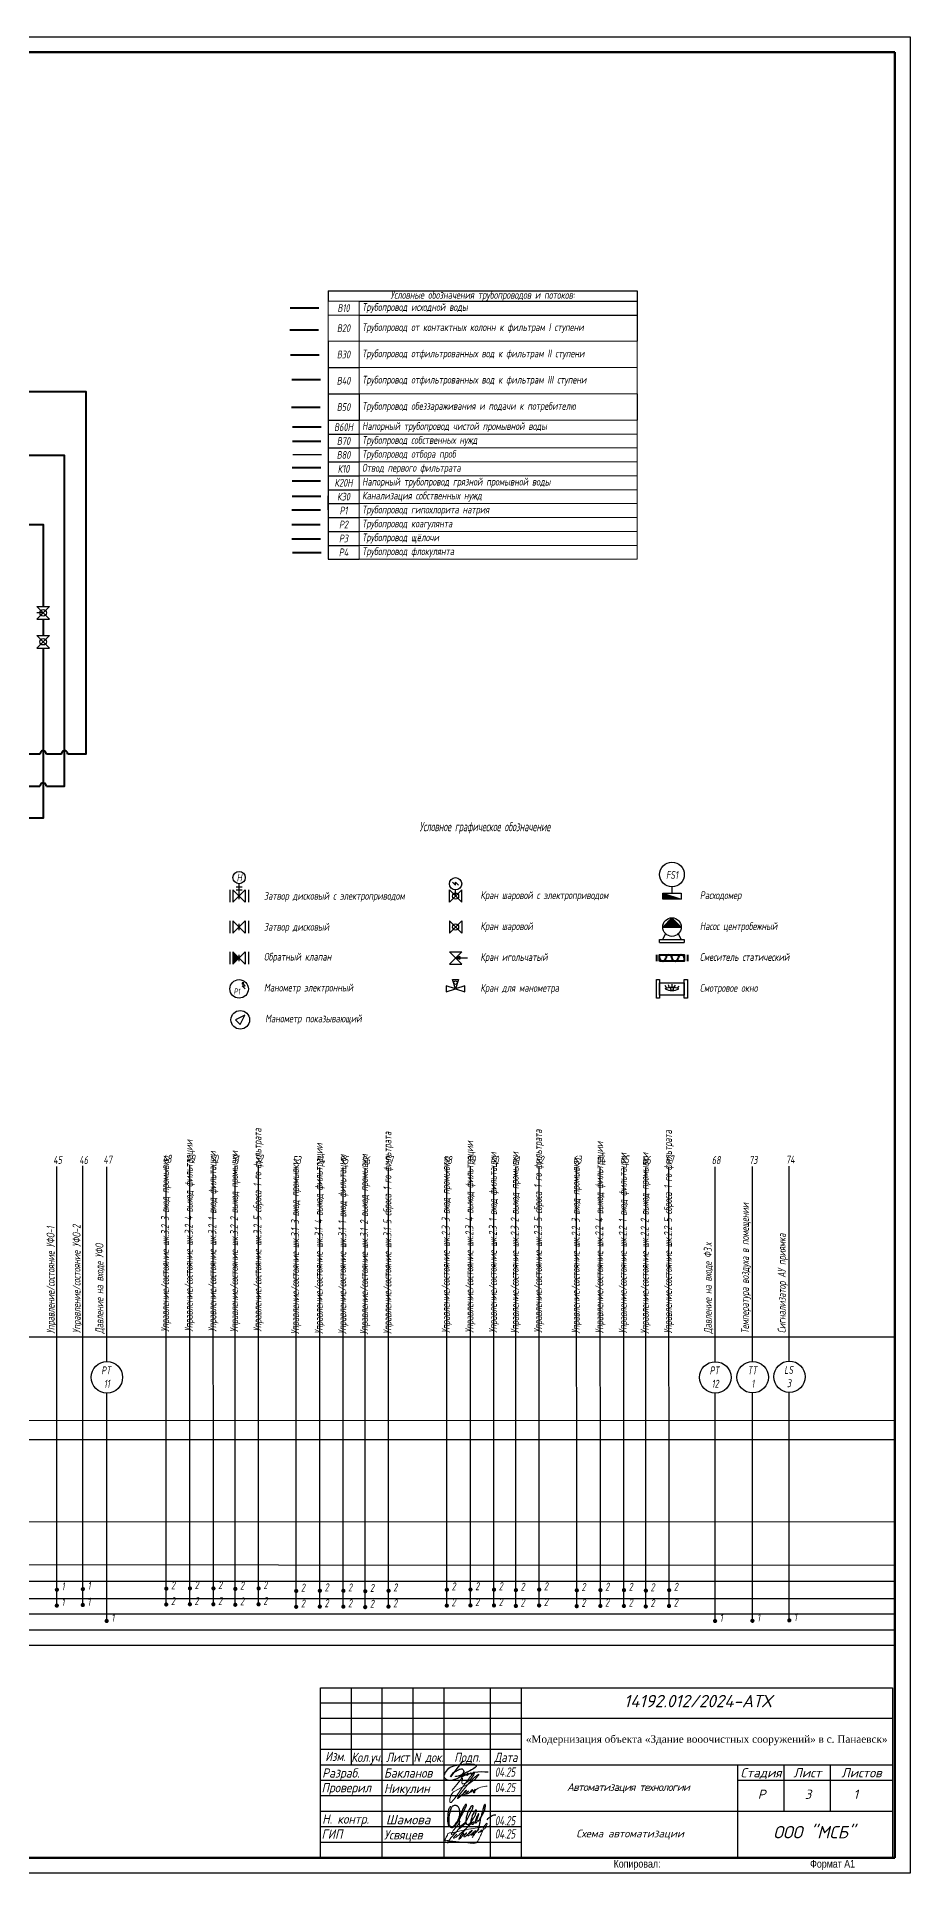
# Model space of a CAD drawing. Header units: millimetres. Extents: x 1510 to 10524, y 7125 to 13164.
# Drawn here: x 3976 to 4259, y 10612 to 11206 of the extents above; entities that cross this region are included whole.
import ezdxf
from ezdxf.enums import TextEntityAlignment as Align

# ---------------------------------------------------------------- set-up
doc = ezdxf.new("R2010")
doc.units = ezdxf.units.MM
doc.header["$LTSCALE"] = 4
doc.linetypes.add('SolidLine', pattern=[0])
for name, color, linetype in [('1', 7, 'Continuous'), ('2', 7, 'Continuous'), ('G', 5, 'Continuous'), ('В80', 1, 'Continuous'), ('Текст', 2, 'Continuous')]:
    doc.layers.add(name, color=color, linetype=linetype)
for name, color, linetype, lineweight in [('60', 7, 'Continuous', 60), ('SHTAMP', 7, 'SolidLine', 25), ('В10', 66, 'Continuous', 40), ('В30', 136, 'Continuous', 40), ('В40', 142, 'Continuous', 40), ('В50', 180, 'Continuous', 40), ('В60Н', 140, 'Continuous', 40), ('В70', 120, 'Continuous', 40), ('К20Н', 33, 'Continuous', 40), ('К30', 54, 'Continuous', 40), ('Логотип', 7, 'Continuous', 20), ('Р1', 90, 'Continuous', 40), ('Р2', 220, 'Continuous', 40), ('Р3', 212, 'Continuous', 40), ('Р4', 50, 'Continuous', 40)]:
    doc.layers.add(name, color=color, linetype=linetype, lineweight=lineweight)
doc.layers.add('В20', color=7, linetype='Continuous', lineweight=40, true_color=0x0a7800)
doc.layers.add('К10', color=7, linetype='Continuous', lineweight=40, true_color=0xffbe00)
doc.styles.add('Eskd знаки', font='eskd.shx', dxfattribs={"width": 0.8, "oblique": 10})
doc.styles.add('GOST 2.304', font='ARIALN.TTF', dxfattribs={"height": 3.5})
doc.styles.add('ISOCPEUR', font='isocpeui.ttf')

# ---------------------------------------------------------------- blocks, each defined once
blk = doc.blocks.new('*T403')
at = {"color": 0, "linetype": 'ByBlock', "lineweight": -2, "transparency": 16777216}
for p, q in [((0, 0), (100, 0)), ((0, 0), (0, -3.36)), ((100, 0), (100, -16.36)), ((10, -3.36), (100, -3.36)), ((10, -7.86), (100, -7.86)), ((0, -16.36), (0, -86.86)), ((0, -24.86), (10, -24.86)), ((0, -33.36), (10, -33.36)), ((10, -33.36), (10, -41.86)), ((100, -33.36), (100, -41.86)), ((0, -41.86), (10, -41.86)), ((0, -46.36), (10, -46.36)), ((0, -50.86), (10, -50.86)), ((0, -55.36), (10, -55.36)), ((0, -59.86), (10, -59.86)), ((0, -64.36), (10, -64.36)), ((0, -68.86), (10, -68.86)), ((0, -73.36), (10, -73.36)), ((0, -77.86), (10, -77.86)), ((0, -82.36), (10, -82.36)), ((0, -86.86), (10, -86.86))]:
    blk.add_line(p, q, dxfattribs=at)
at = {"color": 7, "linetype": 'ByBlock', "lineweight": 15, "transparency": 16777216}
for p, q in [((0, -3.36), (10, -3.36)), ((0, -3.36), (0, -16.36)), ((10, -3.36), (10, -33.36)), ((0, -7.86), (10, -7.86)), ((0, -16.36), (100, -16.36)), ((100, -16.36), (100, -33.36)), ((10, -24.86), (100, -24.86)), ((10, -33.36), (100, -33.36)), ((10, -41.86), (100, -41.86)), ((10, -41.86), (10, -86.86)), ((10, -46.36), (100, -46.36)), ((100, -41.86), (100, -86.86)), ((10, -50.86), (100, -50.86)), ((10, -55.36), (100, -55.36)), ((10, -59.86), (100, -59.86)), ((10, -64.36), (100, -64.36)), ((10, -68.86), (100, -68.86)), ((10, -73.36), (100, -73.36)), ((10, -77.86), (100, -77.86)), ((10, -82.36), (100, -82.36)), ((10, -86.86), (100, -86.86))]:
    blk.add_line(p, q, dxfattribs=at)
at = {"color": 0, "transparency": 16777216, "char_height": 2.5, "style": 'Eskd знаки'}
for s, insert, width, attachment_point in [('В10', (5, -5.61), 9.1, 5), ('Трубопровод исходной воды', (11, -5.61), 88, 4), ('Условные обозначения трубопроводов и потоков:', (50, -1.68), 99.978, 5), ('В20', (5, -12.11), 9.1, 5), ('Трубопровод от контактных колонн к фильтрам I ступени', (11, -12.11), 88, 4), ('В30', (5, -20.61), 9.7, 5), ('Трубопровод отфильтрованных вод к фильтрам II ступени', (11, -20.61), 88, 4), ('В40', (5, -29.11), 9.7, 5), ('Трубопровод отфильтрованных вод к фильтрам III ступени', (11, -29.11), 88, 4), ('В50', (5, -37.61), 9.7, 5), ('Трубопровод обеззараживания и подачи к потребителю', (11, -37.61), 88, 4), ('В60Н', (5, -44.11), 9.7, 5), ('В70', (5, -48.61), 9.7, 5), ('Напорный трубопровод чистой промывной воды', (11, -44.11), 88, 4), ('Трубопровод собственных нужд', (11, -48.61), 88, 4), ('В80', (5, -53.11), 9.7, 5), ('Трубопровод отбора проб', (11, -53.11), 88, 4), ('К10', (5, -57.61), 9.7, 5), ('Отвод первого фильтрата', (11, -57.61), 88, 4), ('К20Н', (5, -62.11), 9.7, 5), ('Напорный трубопровод грязной промывной воды', (11, -62.11), 88, 4), ('Канализация собственных нужд', (11, -66.61), 88, 4), ('К30', (5, -66.61), 9.7, 5), ('Р1', (5, -71.11), 9.7, 5), ('Трубопровод гипохлорита натрия', (11, -71.11), 88, 4), ('Р2', (5, -75.61), 9.7, 5), ('Трубопровод коагулянта', (11, -75.61), 88, 4), ('Р3', (5, -80.11), 9.7, 5), ('Трубопровод щёлочи', (11, -80.11), 88, 4), ('Трубопровод флокулянта', (11, -84.61), 88, 4), ('Р4', (5, -84.61), 9.7, 5)]:
    blk.add_mtext(s, dxfattribs=dict(at, insert=insert, width=width, attachment_point=attachment_point))
blk = doc.blocks.new('A$C67075CCA')
at = {"layer": 'Логотип', "color": 145, "lineweight": 15}
for points in [[(14.68, 5.88), (14.59, 5.72), (14.32, 5.54), (13.9, 5.39), (12.32, 5.25), (10.52, 5.01), (7.58, 4.53), (4.57, 3.92), (2.69, 3.51), (0.99, 3.21), (0.97, 3.2), (0.91, 3.09), (0.75, 2.64), (0.39, 2.01), (0.17, 1.5), (0, 1.08), (0.06, 0.83), (0.58, 0.87), (0.94, 0.82), (2.5, 0.66), (6.63, 0.27), (7.37, 0.17), (8.98, 0.01), (9.73, 0.04), (10.43, 0.44), (11, 1.49), (11.66, 2.81), (12.3, 4.37), (12.76, 5.66), (13.17, 6.18), (13.37, 6.43), (13.51, 6.47), (13.61, 6.44), (13.65, 6.35), (13.6, 6.17), (13.32, 5.44), (12.94, 4.91), (12.31, 4.31), (12.02, 4.04), (11.74, 3.86), (11.47, 3.65), (11.51, 3.77), (11.6, 3.93), (11.7, 4.03), (11.81, 4.16), (11.84, 4.27), (11.84, 4.31), (11.73, 4.27), (11.59, 4.09), (11.5, 3.97), (11.22, 3.77), (11.07, 3.64), (10.85, 3.5), (10.75, 3.43)], [(4.88, 7.15), (4.1, 5.86), (2.99, 4.52), (2.4, 3.68), (2.24, 3.43), (2.06, 3.04), (2.09, 2.83), (2.4, 2.91), (3.21, 3.31), (4.29, 4.43), (5.38, 5.75), (5.81, 6.13), (6.33, 6.54), (6.55, 6.54), (5.84, 5.79), (5.18, 5.15), (4.56, 4.72)], [(3.85, 2.96), (3.53, 2.68), (3.08, 2.24), (2.83, 1.9), (2.75, 1.71), (2.79, 1.65), (2.95, 1.64), (3.35, 1.85), (4.3, 2.56), (5.36, 3.53), (7.27, 5.24), (8.03, 6.02), (8.99, 6.81), (9.2, 6.98), (9.24, 7.01), (9.25, 6.99), (9.21, 6.9), (8.53, 6.44), (7.95, 5.92), (7.42, 5.36), (7.06, 5), (6.35, 4.19), (5.74, 3.39), (5.13, 2.67), (4.85, 2.31), (4.82, 2.18), (5.11, 2.48), (5.52, 3.04), (5.85, 3.26), (6, 3.24), (6, 3.11), (5.91, 2.85), (5.34, 2.13), (5.01, 1.71), (4.71, 1.42), (4.56, 1.3), (4.41, 1.33), (4.46, 1.45), (4.98, 2.24), (5.36, 2.86), (5.72, 3.19), (5.88, 3.25), (6.02, 3.24), (6.01, 3.12), (5.9, 2.8), (5.69, 2.53), (6.01, 2.74), (6.37, 2.96), (6.66, 3.1), (6.9, 3.35), (7.01, 3.43), (6.51, 2.86), (6.32, 2.66), (6.17, 2.44), (6.09, 2.28), (6.13, 2.11), (6.38, 2.15), (6.94, 2.57), (7.7, 3.08), (8.14, 3.43), (8.54, 3.78), (8.69, 3.97), (8.74, 4.1), (8.74, 4.22), (8.66, 4.24), (8.5, 4.12), (8.16, 3.8), (7.63, 3.18), (7.39, 2.73), (7.35, 2.5), (7.41, 2.44), (7.86, 2.6), (8.91, 3.21), (9.49, 3.64), (9.77, 3.84), (9.86, 4.07), (9.83, 4.12), (9.5, 3.85), (9.17, 3.56), (8.65, 3.08), (8.43, 2.78), (8.45, 2.66), (8.58, 2.67), (8.85, 2.79), (9.04, 2.91), (9.31, 3.07), (10.08, 3.6), (10.49, 4.02), (10.78, 4.43), (10.95, 4.69), (10.77, 4.55), (10.55, 4.25), (9.5, 2.9), (8.83, 1.86)], [(0.98, 0.05), (0.95, 0.22), (1.03, 0.5), (1.34, 1.02), (2.08, 1.97), (2.48, 2.42), (3.02, 3.02), (3.29, 3.36), (3.48, 3.5)]]:
    blk.add_spline(points, degree=3, dxfattribs=at)
blk = doc.blocks.new('Подпись Шамова')
for points in [[(107, 385), (99, 387), (86, 381), (75, 364), (65, 338), (55, 284), (48, 215), (46, 134), (49, 94), (69, 32), (78, 25), (108, 14), (122, 16), (163, 38), (191, 65), (217, 102), (244, 149), (265, 206), (271, 234), (274, 270), (273, 296), (270, 326), (260, 362), (248, 381), (236, 397), (222, 405), (205, 412), (179, 412), (156, 407), (137, 399), (123, 385), (114, 371), (98, 331), (91, 301), (81, 261), (76, 231), (70, 193), (67, 137), (69, 83), (70, 67), (89, 27), (94, 19), (110, 10), (127, 5), (150, 12), (175, 30), (198, 55), (219, 84), (236, 110), (268, 163), (302, 226), (344, 304), (377, 367), (394, 404), (398, 416), (399, 425), (396, 432), (389, 435), (378, 433), (369, 421), (358, 404), (338, 370), (320, 333), (309, 305), (297, 272), (287, 240), (278, 206), (271, 180), (261, 145), (259, 113), (259, 82), (262, 59), (275, 38), (288, 31), (305, 31), (332, 50), (373, 98), (405, 145), (463, 257), (505, 345), (517, 386), (518, 400), (512, 408), (502, 408), (488, 402), (470, 383), (441, 337), (420, 290), (400, 227), (385, 162), (382, 113), (385, 91), (391, 76), (403, 65), (417, 60), (437, 65), (458, 84), (474, 100), (541, 197), (560, 241), (575, 291), (580, 316), (578, 325), (572, 328), (565, 327), (557, 322), (552, 313), (528, 278), (507, 242), (494, 202), (480, 149), (477, 118), (483, 84), (489, 70), (500, 65), (519, 68), (532, 83), (559, 113), (582, 150), (598, 184), (610, 219), (619, 246), (621, 253), (621, 257), (618, 258), (616, 256), (613, 251), (579, 193), (564, 154), (559, 123), (556, 100), (561, 94), (568, 93), (573, 95), (580, 98), (596, 116), (608, 140), (610, 143), (610, 138), (611, 130), (620, 131), (631, 140), (633, 149), (689, 232), (730, 320), (742, 387), (749, 421), (743, 428), (736, 429), (726, 426), (716, 410), (699, 343), (680, 266), (659, 194), (643, 127), (622, 22), (609, -30)], [(777, 150), (800, 186), (853, 220), (894, 238), (935, 243)]]:
    blk.add_open_spline(points, degree=3)
blk = doc.blocks.new('A$C29F847F9')
at = {"color": 152, "ltscale": 1.2, "true_color": 0x2776bb}
for points in [[(72.37, 39.99), (68.43, 34.92), (69.46, 36.25), (70.34, 36.77), (71.05, 37.19, -0.161841), (72.21, 37.44, -0.186099), (72.48, 37.3, -0.075514), (72.68, 36.98, -0.216259), (72.68, 36.26, -0.120334), (71.72, 35.04, -0.109582), (69.08, 33.77, -0.149262), (67.29, 33.89, -0.221189), (66.44, 34.77, -0.16991), (66.44, 35.31, -0.086161), (67.49, 37.2, -0.173054), (69.54, 38.45, -0.059791), (73.56, 39.07, -0.04244), (76.04, 38.93, -0.162135), (76.72, 38.52, -0.37027), (76.72, 38.26, -0.102303), (75.24, 37.11, -0.004186), (71.29, 35.23, -0.088346), (70.48, 35.01, -0.042303), (70.22, 35.01, -0.246683), (70.04, 35.13, -0.460105)], [(72.59, 36.07, 0.022452), (72.32, 35.71, 0.097345), (71.81, 35.01, 0.63499), (71.97, 34.88, -1.190143)], [(71.97, 34.88), (72.21, 34.98, 0.188512), (73.19, 35.92, 0.453926), (73.14, 36.03, 0.310824), (73.04, 36, -0.174295), (72.95, 35.95, 0.334422), (72.41, 35.32, 0.590758), (72.56, 35.23, 0.045009), (73.65, 35.7, 0.07665), (74.17, 35.97, 0.482644), (74.21, 36.09, 0.366251), (74.05, 36.04, 0.060409), (73.69, 35.56, 0.357599), (73.7, 35.41, 0.358337), (73.82, 35.4, -0.011147), (74.32, 35.73, -0.051922), (75.05, 36.13, -0.478557), (75.22, 35.99, -0.265314), (75.14, 35.79, 0.591196), (75.16, 35.65, 0.280952), (75.4, 35.76, -0.013193), (75.69, 36.03, -0.432577), (75.85, 35.95, -1.613204)], [(72.85, 36.14), (72.59, 36.07, 2.56207)], [(75.85, 35.95), (75.82, 36.07, -0.010959), (75.79, 36.2, -0.234724), (75.82, 36.33, -0.184073), (76.01, 36.42, -0.003337), (76.21, 36.44, -0.058082), (80.63, 36.46, 0.074997)]]:
    blk.add_lwpolyline(points, format="xyb", dxfattribs=at)
blk = doc.blocks.new('A$C79DB0C6F')
at = {"color": 152, "lineweight": 20, "true_color": 0x2956c7}
for points in [[(613, 746, -0.73312), (607, 741), (578, 719), (540, 673), (510, 639), (452, 562), (361, 439), (272, 310), (180, 180), (132, 119), (97, 71), (35, 2, -0.100988), (31, 1, -0.161834), (23, 1, -0.001469), (16, 3, -0.175359), (8, 9, -0.045194), (3, 19, -0.086422), (1, 31), (0, 75), (4, 97), (17, 132), (39, 191), (66, 238, -0.087354), (124, 286), (297, 376), (390, 422), (472, 467), (542, 515), (629, 585), (700, 662), (721, 689, 0.098126), (728, 705, 0.455827), (726, 708, 0.15115), (723, 707, 0.051196), (709, 698), (634, 638), (578, 590), (485, 496), (397, 395), (262, 219), (199, 130), (191, 107, 0.114927), (191, 102, 0.234495), (193, 99, 0.374813), (198, 100), (243, 133), (305, 192), (351, 233), (381, 260), (407, 288), (415, 299, 0.118842), (418, 307, 0.254739), (417, 310, 0.245642), (414, 310, 0.022403), (406, 305), (401, 300), (384, 285), (371, 271), (333, 222), (322, 200), (319, 187, 0.212582), (320, 178, 0.263419), (328, 175, 0.109136), (338, 178, -0.005821), (353, 187), (382, 210), (423, 243), (451, 265), (472, 282), (472, 282), (473, 283, 0.390176), (473, 285, 0.271409), (470, 286, 0.034608), (467, 285, 0.081315), (453, 276, 0.016447), (419, 244, 0.122885), (409, 227, 0.174246), (409, 222, 0.181996), (414, 216, 0.324797), (441, 221), (510, 263), (549, 296), (566, 313, 0.257376), (567, 320, 0.432429), (561, 323, 0.070085), (552, 319, 0.079528), (546, 313, 0.004304), (533, 298, -0.01347), (516, 277, 0.221294), (513, 266, 0.154784), (515, 262, 0.251335), (518, 261, 0.054773), (526, 263, 0.035588), (554, 277, -0.002299), (606, 309, 0.060578), (637, 333), (628, 324), (624, 300), (622, 262, -0.152366), (616, 250, -0.170899), (608, 245, -0.141236), (599, 245, -0.175613), (587, 254, -0.291557), (598, 278, 0.049563), (614, 289, -0.05737), (648, 319, -0.045914), (729, 368, -0.02907), (899, 411, -0.09752), (930, 409, -2.988942)], [(56, 303), (180, 453), (301, 609, -0.646336), (318, 605, -0.134175), (315, 574), (301, 515, 0.147399), (303, 488, 0.115209), (314, 470, 0.261253), (330, 466, 0.00194), (381, 479), (453, 526), (512, 572), (534, 596), (604, 693), (620, 736, 0.517761), (613, 746, -0.712166)]]:
    blk.add_lwpolyline(points, format="xyb", dxfattribs=at)

msp = doc.modelspace()

# ---------------------------------------------------------------- hatches: boundary and pattern name
h = msp.add_hatch(color=256)
h.dxf.hatch_style = 1
h.paths.add_polyline_path([(4184.71, 10917.97), (4181.72, 10920.97), (4178.73, 10917.97)])
h = msp.add_hatch(color=256)
h.dxf.hatch_style = 1
h.paths.add_polyline_path([(4039.72, 10909.97), (4039.72, 10905.97), (4041.72, 10907.97)])
at = {"layer": '2', "ltscale": 0.5}
msp.add_hatch(color=256, dxfattribs=at).paths.add_polyline_path([(4178.72, 10928.97), (4178.72, 10926.97), (4184.72, 10926.97)])

# ---------------------------------------------------------------- linework, layer by layer
at = {"color": 7, "ltscale": 100}
for p, q in [((3420.32, 11205.94), (4258.8, 11205.94)), ((4258.8, 11205.94), (4258.8, 10611.94)), ((4258.8, 10611.94), (3419.46, 10611.94))]:
    msp.add_line(p, q, dxfattribs=at)
for p, q in [((3976.26, 11021.66), (3980.41, 11021.66)), ((3980.41, 11021.66), (3976.26, 11017.51)), ((3976.26, 11021.66), (3980.41, 11017.51)), ((3978.34, 11019.59), (3976.26, 11019.59)), ((3976.26, 11017.51), (3980.41, 11017.51)), ((3976.26, 11012.32), (3980.41, 11012.32)), ((3980.41, 11008.17), (3976.26, 11012.32)), ((3976.26, 11008.17), (3980.41, 11012.32)), ((3976.26, 11008.17), (3980.41, 11008.17)), ((4038.72, 10929.97), (4038.72, 10925.97)), ((4039.72, 10929.97), (4039.72, 10925.97)), ((4039.72, 10925.97), (4043.72, 10929.97)), ((4039.72, 10929.97), (4043.72, 10925.97)), ((4040.72, 10930.97), (4042.72, 10930.97)), ((4040.72, 10929.97), (4042.72, 10929.97)), ((4041.72, 10926.97), (4041.72, 10931.97)), ((4043.72, 10929.97), (4043.72, 10925.97)), ((4044.72, 10929.97), (4044.72, 10925.97)), ((4109.72, 10925.97), (4109.72, 10929.97)), ((4109.72, 10929.97), (4113.72, 10925.97)), ((4109.72, 10925.97), (4113.72, 10929.97)), ((4110.72, 10932.47), (4111.72, 10931.47)), ((4111.72, 10931.47), (4111.72, 10932.47)), ((4111.72, 10932.47), (4112.72, 10931.47)), ((4111.72, 10927.97), (4111.72, 10929.97)), ((4113.72, 10925.97), (4113.72, 10929.97)), ((4038.72, 10919.97), (4038.72, 10915.97)), ((4039.72, 10919.97), (4039.72, 10915.97)), ((4039.72, 10915.97), (4043.72, 10919.97)), ((4039.72, 10919.97), (4043.72, 10915.97)), ((4041.72, 10916.97), (4041.72, 10918.97)), ((4043.72, 10919.97), (4043.72, 10915.97)), ((4044.72, 10919.97), (4044.72, 10915.97)), ((4109.72, 10919.97), (4109.72, 10915.97)), ((4113.72, 10915.97), (4109.72, 10919.97)), ((4113.72, 10919.97), (4109.72, 10915.97)), ((4113.72, 10919.97), (4113.72, 10915.97)), ((4178.72, 10917.97), (4184.72, 10917.97)), ((4177.72, 10912.97), (4177.72, 10913.97)), ((4177.72, 10913.97), (4185.72, 10913.97)), ((4177.72, 10912.97), (4185.72, 10912.97)), ((4178.72, 10913.97), (4179.72, 10915.97)), ((4184.72, 10913.97), (4183.72, 10915.97)), ((4185.72, 10913.97), (4185.72, 10912.97)), ((4038.72, 10909.97), (4038.72, 10905.97)), ((4039.72, 10909.97), (4039.72, 10905.97)), ((4039.72, 10905.97), (4043.72, 10909.97)), ((4039.72, 10909.97), (4043.72, 10905.97)), ((4041.72, 10906.97), (4041.72, 10908.97)), ((4043.72, 10909.97), (4043.72, 10905.97)), ((4044.72, 10909.97), (4044.72, 10905.97)), ((4109.72, 10909.97), (4113.72, 10909.97)), ((4113.72, 10909.97), (4109.72, 10905.97)), ((4109.72, 10909.97), (4113.72, 10905.97)), ((4109.72, 10905.97), (4113.72, 10905.97)), ((4113.12, 10908.47), (4111.72, 10907.97)), ((4111.72, 10907.97), (4113.12, 10907.57)), ((4111.72, 10907.97), (4115.64, 10907.97)), ((4113.12, 10908.47), (4113.12, 10907.57)), ((4043.72, 10898.97), (4042.72, 10899.97)), ((4111.72, 10897.97), (4110.72, 10900.97)), ((4110.72, 10900.97), (4112.72, 10900.97)), ((4112.72, 10900.97), (4111.72, 10897.97)), ((4043.72, 10897.97), (4042.72, 10898.97)), ((4042.72, 10898.97), (4043.72, 10898.97)), ((4108.72, 10898.97), (4108.72, 10896.97)), ((4111.72, 10897.97), (4108.72, 10898.97)), ((4108.72, 10896.97), (4111.72, 10897.97)), ((4114.72, 10898.97), (4111.72, 10897.97)), ((4111.72, 10897.97), (4114.72, 10896.97)), ((4114.72, 10896.97), (4114.72, 10898.97)), ((4043.59, 10889.47), (4040.59, 10887.97)), ((4042.09, 10886.47), (4043.59, 10889.47)), ((4042.09, 10886.47), (4043.59, 10889.47)), ((4040.59, 10887.97), (4042.09, 10886.47))]:
    msp.add_line(p, q)
at = {"ltscale": 10}
for q in [(4178.73, 10917.97), (4184.71, 10917.97)]:
    msp.add_line((4181.72, 10920.97), q, dxfattribs=at)
at = {"color": 0, "ltscale": 100}
for p, q in [((3982.76, 10698.42), (3982.73, 10840.51)), ((3991.16, 10698.62), (3991.13, 10840.7)), ((4018.15, 10698.77), (4018.11, 10840.86)), ((4025.8, 10698.85), (4025.76, 10840.93)), ((4033.41, 10698.83), (4033.37, 10840.92)), ((4040.48, 10698.68), (4040.45, 10840.76)), ((4048.01, 10698.83), (4047.98, 10840.92)), ((4116.54, 10698.48), (4116.51, 10840.56)), ((4124.16, 10698.46), (4124.12, 10840.54)), ((4138.76, 10698.46), (4138.73, 10840.54)), ((4219.67, 10777.6), (4219.67, 10840.63)), ((3998.89, 10777.43), (3998.89, 10840.45)), ((4060.17, 10698.02), (4060.14, 10840.1)), ((4067.82, 10698.1), (4067.79, 10840.18)), ((4075.43, 10698.08), (4075.4, 10840.16)), ((4082.5, 10697.92), (4082.47, 10840.01)), ((4090.04, 10698.08), (4090, 10840.16)), ((4108.9, 10698.4), (4108.86, 10840.48)), ((4131.23, 10698.31), (4131.19, 10840.39)), ((4150.92, 10698.23), (4150.89, 10840.31)), ((4158.57, 10698.31), (4158.54, 10840.39)), ((4166.18, 10698.29), (4166.15, 10840.37)), ((4173.25, 10698.14), (4173.22, 10840.22)), ((4180.79, 10698.29), (4180.75, 10840.37)), ((4195.67, 10777.41), (4195.67, 10840.44)), ((4207.75, 10777.47), (4207.75, 10840.5)), ((3998.91, 10693.75), (3998.91, 10767.15)), ((4195.69, 10693.73), (4195.69, 10767.13)), ((4207.77, 10693.79), (4207.77, 10767.19)), ((4219.68, 10693.92), (4219.68, 10767.32))]:
    msp.add_line(p, q, dxfattribs=at)
at = {"color": 0, "ltscale": 1.2}
for p, q in [((3855.04, 10785.47), (4253.8, 10785.47)), ((3855.04, 10758.41), (4253.8, 10758.46)), ((3855.21, 10752.21), (4253.8, 10752.21)), ((3855.14, 10725.56), (4253.8, 10725.67))]:
    msp.add_line(p, q, dxfattribs=at)
msp.add_lwpolyline([(4070.5, 11052.92), (4070.5, 11057.42)])
at = {"color": 0, "linetype": 'Continuous', "lineweight": 25}
for points in [[(3855.04, 10711.76), (4253.79, 10711.6)], [(4253.8, 10711.62), (4253.8, 10685.71)], [(3863.13, 10706.45), (4253.79, 10706.45)]]:
    msp.add_lwpolyline(points, dxfattribs=at)
at = {"color": 0, "ltscale": 0.5, "const_width": 0.675}
for points in [[(3982.45, 10703.65, 1), (3983.12, 10703.65, 1)], [(3990.84, 10703.84, 1), (3991.52, 10703.84, 1)], [(4017.83, 10704, 1), (4018.51, 10704, 1)], [(4025.48, 10704.08, 1), (4026.15, 10704.08, 1)], [(4033.09, 10704.06, 1), (4033.77, 10704.06, 1)], [(4040.16, 10703.91, 1), (4040.84, 10703.91, 1)], [(4047.7, 10704.06, 1), (4048.37, 10704.06, 1)], [(4059.86, 10703.24, 1), (4060.53, 10703.24, 1)], [(4067.5, 10703.32, 1), (4068.18, 10703.32, 1)], [(4075.12, 10703.3, 1), (4075.79, 10703.3, 1)], [(4089.72, 10703.3, 1), (4090.4, 10703.3, 1)], [(4108.58, 10703.62, 1), (4109.26, 10703.62, 1)], [(4116.23, 10703.7, 1), (4116.9, 10703.7, 1)], [(4123.84, 10703.68, 1), (4124.52, 10703.68, 1)], [(4130.91, 10703.53, 1), (4131.59, 10703.53, 1)], [(4138.44, 10703.68, 1), (4139.12, 10703.68, 1)], [(4150.61, 10703.45, 1), (4151.28, 10703.45, 1)], [(4158.25, 10703.53, 1), (4158.93, 10703.53, 1)], [(4165.87, 10703.51, 1), (4166.54, 10703.51, 1)], [(4172.94, 10703.36, 1), (4173.61, 10703.36, 1)], [(4180.47, 10703.51, 1), (4181.14, 10703.51, 1)], [(3982.42, 10698.52, 1), (3983.1, 10698.52, 1)], [(3990.82, 10698.71, 1), (3991.5, 10698.71, 1)], [(4017.81, 10698.87, 1), (4018.48, 10698.87, 1)], [(4025.46, 10698.95, 1), (4026.13, 10698.95, 1)], [(4033.07, 10698.93, 1), (4033.74, 10698.93, 1)], [(4040.14, 10698.77, 1), (4040.81, 10698.77, 1)], [(4047.67, 10698.93, 1), (4048.35, 10698.93, 1)], [(4059.83, 10698.11, 1), (4060.51, 10698.11, 1)], [(4067.48, 10698.19, 1), (4068.16, 10698.19, 1)], [(4075.09, 10698.17, 1), (4075.77, 10698.17, 1)], [(4082.16, 10698.02, 1), (4082.84, 10698.02, 1)], [(4082.19, 10703.15, 1), (4082.86, 10703.15, 1)], [(4089.7, 10698.17, 1), (4090.37, 10698.17, 1)], [(4108.56, 10698.49, 1), (4109.23, 10698.49, 1)], [(4116.2, 10698.57, 1), (4116.88, 10698.57, 1)], [(4123.82, 10698.55, 1), (4124.49, 10698.55, 1)], [(4130.89, 10698.4, 1), (4131.56, 10698.4, 1)], [(4138.42, 10698.55, 1), (4139.1, 10698.55, 1)], [(4150.58, 10698.32, 1), (4151.26, 10698.32, 1)], [(4158.23, 10698.4, 1), (4158.9, 10698.4, 1)], [(4165.84, 10698.38, 1), (4166.52, 10698.38, 1)], [(4172.91, 10698.23, 1), (4173.59, 10698.23, 1)], [(4180.45, 10698.38, 1), (4181.12, 10698.38, 1)], [(3998.55, 10693.55, 1), (3999.23, 10693.55, 1)], [(4195.33, 10693.53, 1), (4196.01, 10693.53, 1)], [(4207.41, 10693.59, 1), (4208.09, 10693.59, 1)], [(4219.33, 10693.72, 1), (4220.01, 10693.72, 1)]]:
    msp.add_lwpolyline(points, format="xyb", close=True, dxfattribs=at)
at = {"color": 0}
for points in [[(3863.21, 10700.83), (4253.8, 10700.83)], [(3863.17, 10695.83), (4253.79, 10695.83)], [(3863.21, 10690.69), (4253.82, 10690.69)], [(3855.02, 10685.68), (4253.79, 10685.68)]]:
    msp.add_lwpolyline(points, dxfattribs=at)
for centre, radius in [((3978.34, 11019.59), 1.04), ((3978.34, 11010.25), 1.04), ((4041.72, 10933.97), 2), ((4111.72, 10931.97), 2), ((4111.72, 10927.97), 1), ((4111.72, 10917.97), 1), ((4181.72, 10917.97), 3), ((4041.72, 10897.97), 3), ((4111.72, 10899.97), 0.569), ((4042.09, 10887.97), 3)]:
    msp.add_circle(centre, radius)
at = {"color": 0, "ltscale": 100}
for centre in [(3998.96, 10772.34), (4195.74, 10772.32), (4207.82, 10772.38), (4219.73, 10772.51)]:
    msp.add_circle(centre, 5.08, dxfattribs=at)
at = {"layer": '1'}
for p, q in [((4042.72, 10899.97), (4043.22, 10899.97)), ((4043.22, 10899.97), (4042.72, 10899.97)), ((4042.72, 10899.97), (4042.72, 10899.47)), ((4042.72, 10899.47), (4043.22, 10899.97)), ((4179.93, 10898.34), (4179.57, 10899.05)), ((4180.79, 10898.53), (4180.59, 10899.31)), ((4181.72, 10899.47), (4181.72, 10898.47)), ((4182.46, 10898.52), (4182.84, 10899.2)), ((4183.53, 10898.22), (4184.01, 10898.89))]:
    msp.add_line(p, q, dxfattribs=at)
for points in [[(4176.72, 10900.96), (4177.72, 10900.96), (4177.72, 10894.96), (4176.72, 10894.96)], [(4177.72, 10899.96), (4185.72, 10899.96), (4185.72, 10895.96), (4177.72, 10895.96)], [(4185.72, 10900.96), (4186.72, 10900.96), (4186.72, 10894.96), (4185.72, 10894.96)]]:
    msp.add_lwpolyline(points, close=True, dxfattribs=at)
msp.add_circle((4181.72, 10897.97), 0.5, dxfattribs=at)
for centre, radius, start, end in [((4181.72, 10893.2), 5.27, 64.72028, 115.27972), ((4181.72, 10902.78), 5.31, 244.94238, 295.05762)]:
    msp.add_arc(centre, radius, start, end, dxfattribs=at)
at = {"layer": '2', "ltscale": 0.5}
for p, q in [((4181.72, 10931.04), (4181.72, 10928.97)), ((4178.72, 10928.97), (4184.72, 10926.97))]:
    msp.add_line(p, q, dxfattribs=at)
msp.add_lwpolyline([(4178.72, 10928.97), (4184.72, 10928.97), (4184.72, 10926.97), (4178.72, 10926.97)], close=True, dxfattribs=at)
msp.add_circle((4181.72, 10934.97), 4, dxfattribs=at)
at = {"layer": '60', "color": 7, "ltscale": 100}
for p, q in [((3439.42, 11200.94), (4253.8, 11200.94)), ((4253.8, 11200.94), (4253.8, 10616.94)), ((4253.8, 10616.94), (3427.85, 10616.94))]:
    msp.add_line(p, q, dxfattribs=at)
at = {"layer": 'G', "color": 0}
for points in [[(4253.8, 10785.47), (4253.8, 10758.46)], [(4253.8, 10752.21), (4253.81, 10725.67)]]:
    msp.add_lwpolyline(points, dxfattribs=at)
at = {"layer": 'SHTAMP', "color": 0}
for points in [[(4068.02, 10671.94), (4253.02, 10671.94), (4253.02, 10616.94), (4068.02, 10616.94), (4068.02, 10671.94)], [(4078.02, 10646.94), (4078.02, 10671.94)], [(4088.02, 10616.94), (4088.02, 10671.94)], [(4098.02, 10646.94), (4098.02, 10671.94)], [(4108.02, 10616.94), (4108.02, 10671.94)], [(4123.02, 10616.94), (4123.02, 10671.94)], [(4133.02, 10616.94), (4133.02, 10671.94)], [(4133.02, 10666.94), (4068.02, 10666.94)], [(4133.02, 10661.94), (4068.02, 10661.94)], [(4133.02, 10656.94), (4068.02, 10656.94)], [(4253.02, 10661.94), (4133.02, 10661.94)], [(4133.02, 10651.94), (4068.02, 10651.94)], [(4253.02, 10646.94), (4068.02, 10646.94)], [(4203.02, 10616.94), (4203.02, 10646.94)], [(4218.02, 10631.94), (4218.02, 10646.94)], [(4233.02, 10631.94), (4233.02, 10646.94)], [(4133.02, 10641.94), (4068.02, 10641.94)], [(4253.02, 10641.94), (4203.02, 10641.94)], [(4133.02, 10636.94), (4068.02, 10636.94)], [(4133.02, 10631.94), (4068.02, 10631.94)], [(4133.02, 10626.94), (4068.02, 10626.94)], [(4253.02, 10631.94), (4133.02, 10631.94)], [(4133.02, 10621.94), (4068.02, 10621.94)]]:
    msp.add_lwpolyline(points, dxfattribs=at)
at = {"layer": 'В10'}
msp.add_line((4067.5, 11118.17), (4058.21, 11118.17), dxfattribs=at)
at = {"layer": 'В20', "ltscale": 0.3}
msp.add_line((4058.13, 11111.16), (4067.42, 11111.16), dxfattribs=at)
at = {"layer": 'В20', "color": 7}
for p, q in [((4176.72, 10908.97), (4176.72, 10906.97)), ((4186.72, 10908.97), (4186.72, 10906.97))]:
    msp.add_line(p, q, dxfattribs=at)
msp.add_lwpolyline([(4177.72, 10906.97), (4177.72, 10908.97), (4185.72, 10908.97), (4185.72, 10906.97)], close=True, dxfattribs=at)
for centre, start, end in [((4178.72, 10907.97), 180, 0), ((4180.72, 10907.97), 0, 180), ((4182.72, 10907.97), 180, 0), ((4184.72, 10907.97), 0, 180)]:
    msp.add_arc(centre, 1, start, end, dxfattribs=at)
at = {"layer": 'В30', "ltscale": 0.3}
msp.add_line((4058.36, 11103.05), (4067.65, 11103.05), dxfattribs=at)
at = {"layer": 'В30'}
for points in [[(3979.38, 10963.55), (3985.26, 10963.55), (3985.26, 11070.44), (3948.4, 11070.44)], [(3972.46, 10963.55), (3977.3, 10963.55)]]:
    msp.add_lwpolyline(points, dxfattribs=at)
msp.add_arc((3978.34, 10963.55), 1.04, 359.7459, 180.2541, dxfattribs=at)
at = {"layer": 'В40', "ltscale": 0.3}
msp.add_line((4058.76, 11095.02), (4068.05, 11095.02), dxfattribs=at)
at = {"layer": 'В40'}
for points in [[(3947.37, 11048.13), (3978.34, 11048.13), (3978.34, 11021.66)], [(3978.34, 11017.51), (3978.34, 11012.32)], [(3978.34, 11008.17), (3978.34, 10953.17), (3972.46, 10953.17)]]:
    msp.add_lwpolyline(points, dxfattribs=at)
at = {"layer": 'В50'}
msp.add_line((4067.89, 11086.05), (4058.67, 11086.05), dxfattribs=at)
at = {"layer": 'В60Н'}
msp.add_line((4068.26, 11079.66), (4059.04, 11079.66), dxfattribs=at)
for points in [[(3947.37, 11091.19), (3992.17, 11091.19), (3992.17, 10973.93), (3986.29, 10973.93)], [(3977.3, 10973.93), (3972.46, 10973.93)], [(3984.22, 10973.93), (3979.38, 10973.93)]]:
    msp.add_lwpolyline(points, dxfattribs=at)
for centre in [(3978.34, 10973.93), (3985.26, 10973.93)]:
    msp.add_arc(centre, 1.04, 359.7459, 180.2541, dxfattribs=at)
at = {"layer": 'В70'}
msp.add_line((4068.18, 11075), (4058.96, 11075), dxfattribs=at)
at = {"layer": 'В80'}
msp.add_line((4068.33, 11070.7), (4059.11, 11070.7), dxfattribs=at)
at = {"layer": 'К10'}
msp.add_line((4068.12, 11066.47), (4058.9, 11066.47), dxfattribs=at)
at = {"layer": 'К20Н'}
msp.add_line((4068.08, 11062.14), (4058.86, 11062.14), dxfattribs=at)
at = {"layer": 'К30'}
msp.add_line((4068.13, 11057.2), (4058.91, 11057.2), dxfattribs=at)
at = {"layer": 'Р1'}
msp.add_line((4068.07, 11052.82), (4058.77, 11052.82), dxfattribs=at)
at = {"layer": 'Р2'}
msp.add_line((4058.74, 11048.13), (4067.97, 11048.13), dxfattribs=at)
at = {"layer": 'Р3'}
msp.add_line((4068, 11043.42), (4058.78, 11043.42), dxfattribs=at)
at = {"layer": 'Р4'}
msp.add_line((4059.02, 11039.11), (4068.24, 11039.11), dxfattribs=at)

# ---------------------------------------------------------------- block references
msp.add_blockref('*T403', (4070.5, 11123.78))
at = {"ltscale": 1.2}
for name, p in [('A$C29F847F9', (4041.63, 10608.24)), ('A$C67075CCA', (4108.32, 10621.62))]:
    msp.add_blockref(name, p, dxfattribs=at)
for name, p, xscale, yscale, zscale in [('A$C79DB0C6F', (4109.84, 10634.79), 0.013, 0.013, 1.3), ('Подпись Шамова', (4108.32, 10626.62), 0.01754436356043352, 0.01754436356043352, 0.01754436356043352)]:
    msp.add_blockref(name, p, dxfattribs=dict(xscale=xscale, yscale=yscale, zscale=zscale))

# ---------------------------------------------------------------- texts
at = {"color": 0, "char_height": 2.5887, "width": 55.3141, "attachment_point": 4, "rotation": 90, "line_spacing_factor": 0.84, "style": 'Eskd знаки'}
for s, insert in [('Управление/состояние шк.3.2-4 выход фильтрации', (4025.78, 10787.11)), ('Управление/состояние шк.3.2-5 сброса 1-го фильтрата', (4048, 10787.09)), ('Управление/состояние шк.3.1-5 сброса 1-го фильтрата', (4090.02, 10786.33)), ('Управление/состояние шк.2.3-4 выход фильтрации', (4116.53, 10786.73)), ('Управление/состояние шк.2.3-5 сброса 1-го фильтрата', (4138.75, 10786.72)), ('Управление/состояние шк.2.2-4 выход фильтрации', (4158.55, 10786.56)), ('Управление/состояние шк.2.2-5 сброса 1-го фильтрата', (4180.77, 10786.54)), ('Управление/состояние шк.3.2-3 вход промывки', (4018.13, 10787.03)), ('Управление/состояние шк.3.2-1 вход фильтации', (4033.39, 10787.09)), ('Управление/состояние шк.3.2-2 выход промывки', (4040.46, 10786.94)), ('Управление/состояние шк.3.1-3 вход промывки', (4060.16, 10786.27)), ('Управление/состояние шк.3.1-4 выход фильтрации', (4067.81, 10786.35)), ('Управление/состояние шк.3.1-1 вход фильтации', (4075.42, 10786.33)), ('Управление/состояние шк.3.1-2 выход промывки', (4082.49, 10786.18)), ('Управление/состояние шк.2.3-3 вход промывки', (4108.88, 10786.66)), ('Управление/состояние шк.2.3-1 вход фильтации', (4124.14, 10786.72)), ('Управление/состояние шк.2.3-2 выход промывки', (4131.21, 10786.56)), ('Управление/состояние шк.2.2-3 вход промывки', (4150.91, 10786.48)), ('Управление/состояние шк.2.2-1 вход фильтации', (4166.17, 10786.54)), ('Управление/состояние шк.2.2-2 выход промывки', (4173.24, 10786.39)), ('Температура воздуха в помещении', (4205.67, 10786.54)), ('Управление/состояние УФО-1', (3981.1, 10786.46)), ('Управление/состояние УФО-2', (3989.49, 10786.65)), ('Давление на входе УФО', (3996.81, 10786.5)), ('Давление на входе Ф3.х', (4193.59, 10786.48)), ('Сигнализатор АУ приямка', (4217.59, 10786.67))]:
    msp.add_mtext(s, dxfattribs=dict(at, insert=insert))
at = {"color": 0, "lineweight": 25, "char_height": 2.5887, "attachment_point": 1, "style": 'Eskd знаки'}
for s, insert in [('\\pi0.59971;РT\\P\\pi1.46755;11', (3996.51, 10775.87)), ('\\pi0.59971;РT\\P\\pi1.27548;12', (4193.29, 10775.86)), ('\\pi0.82794;TT\\P\\pi2.04282;1', (4205.36, 10775.92)), ('\\pi0.74012;LS\\P\\pi1.6352;3', (4217.28, 10776.05))]:
    msp.add_mtext_dynamic_manual_height_columns(s, width=4.6473, gutter_width=12.5, heights=[0], dxfattribs=dict(at, insert=insert))
at = {"layer": '1', "attachment_point": 1, "style": 'Eskd знаки'}
for s, width, gutter_width, heights, insert, char_height in [(' {\\H1.2x;Условное графическое обозначение}', 79.8849, 0.113, [3.33], (4098.86, 10951.96), 2.5), ('Затвор дисковый с электроприводом', 54.2402, 0.113, [0], (4049.76, 10929.32), 2.5), ('Кран шаровой с электроприводом', 54.2402, 0.113, [0], (4119.76, 10929.53), 2.5), ('Расходомер', 54.2402, 0.113, [0], (4190.76, 10929.53), 2.5), ('Затвор дисковый', 54.2402, 0.113, [0], (4049.76, 10919.32), 2.5), ('Кран шаровой', 54.2402, 0.113, [0], (4119.76, 10919.53), 2.5), ('Насос центробежный', 54.2402, 0.113, [0], (4190.76, 10919.53), 2.5), ('Обратный клапан', 54.2402, 0.113, [0], (4049.76, 10909.63), 2.5), ('Кран игольчатый', 54.2402, 0.113, [0], (4119.76, 10909.53), 2.5), ('Смеситель статический', 54.2402, 0.113, [0], (4190.76, 10909.53), 2.5), ('P1', 5.2243, 0.225, [0], (4039.93, 10898.11), 2), ('Манометр электронный', 54.2402, 0.113, [0], (4049.76, 10899.63), 2.5), ('Кран для манометра', 54.2402, 0.113, [0], (4119.76, 10899.53), 2.5), ('Смотровое окно', 54.2402, 0.113, [0], (4190.76, 10899.53), 2.5), ('Манометр показывающий', 54.2402, 0.113, [0], (4050.13, 10889.64), 2.5)]:
    msp.add_mtext_dynamic_manual_height_columns(s, width=width, gutter_width=gutter_width, heights=heights, dxfattribs=dict(at, insert=insert, char_height=char_height))
at = {"layer": '2', "ltscale": 15, "char_height": 2.5, "width": 5.4804, "attachment_point": 1, "style": 'Eskd знаки'}
for s, insert in [('FS1', (4179.8, 10936.07)), ('Н', (4040.91, 10935.21))]:
    msp.add_mtext(s, dxfattribs=dict(at, insert=insert))
at = {"layer": 'SHTAMP', "color": 0, "style": 'ISOCPEUR'}
for s, height, p in [('14192.012/2024-АТХ', 4, (4190.04, 10665.63)), ('Р', 3, (4210.72, 10635.99)), ('3', 3, (4225.72, 10635.99)), ('1', 3, (4241.19, 10635.99)), ('ООО "МСБ"', 4, (4227.68, 10623.23))]:
    msp.add_text(s, height=height, dxfattribs=at).set_placement(p, align=Align.CENTER)
at = {"layer": 'SHTAMP', "color": 0, "style": 'ISOCPEUR', "width": 0.829916}
msp.add_text('Изм.', height=3, dxfattribs=at).set_placement((4069.59, 10648.24), (4076.17, 10648.24), align=Align.FIT)
at = {"layer": 'SHTAMP', "color": 0, "style": 'ISOCPEUR'}
for s, width, p in [('Кол.уч.', 0.829916, (4083.02, 10649.44)), ('Лист', 0.829916, (4093.02, 10649.44)), ('N док.', 0.829916, (4103.02, 10649.44)), ('Подп.', 0.829916, (4115.52, 10649.44)), ('Дата', 0.829916, (4128.02, 10649.44)), ('04.25', 0.7, (4127.72, 10644.67)), ('04.25', 0.7, (4127.72, 10639.67)), ('04.25', 0.7, (4127.72, 10628.93)), ('04.25', 0.7, (4127.72, 10624.67))]:
    msp.add_text(s, height=3, dxfattribs=dict(at, width=width)).set_placement(p, align=Align.MIDDLE_CENTER)
at = {"layer": 'SHTAMP', "color": 0, "style": 'ISOCPEUR', "width": 0.9}
for s, p in [('Разраб.', (4068.59, 10644.37)), ('Бакланов', (4088.59, 10644.37)), ('Никулин', (4088.59, 10639.37)), ('Н. контр.', (4068.59, 10629.47)), ('Усвяцев', (4088.59, 10624.37))]:
    msp.add_text(s, height=3, dxfattribs=at).set_placement(p, align=Align.MIDDLE_LEFT)
at = {"layer": 'SHTAMP', "color": 0, "style": 'ISOCPEUR'}
for s, p in [('Стадия', (4210.52, 10644.44)), ('Лист', (4225.52, 10644.44)), ('Листов', (4243.02, 10644.44))]:
    msp.add_text(s, height=3, dxfattribs=at).set_placement(p, align=Align.MIDDLE_CENTER)
at = {"layer": 'SHTAMP', "color": 0, "style": 'ISOCPEUR', "width": 0.9}
for s, p in [('Проверил', (4068.38, 10638.12)), ('ГИП', (4068.38, 10623.12))]:
    msp.add_text(s, height=3, dxfattribs=at).set_placement(p)
at = {"layer": 'SHTAMP', "color": 0, "attachment_point": 5, "style": 'ISOCPEUR'}
for s, insert, char_height, width in [('\\pi2.48784;{\\fTimes New Roman|b0|i0|c204|p18;\\C256;«Модернизация объекта «Здание вооочистных сооружений» в с. Панаевск» }', (4191.72, 10654.95), 2.4, 122.4841), ('\\A1;{\\T0.9;Автоматизация технологии}', (4167.53, 10639.48), 2.5, 70.2979), ('\\A1;Схема автоматизации', (4168.19, 10624.46), 2.5, 70.3441)]:
    msp.add_mtext(s, dxfattribs=dict(at, insert=insert, char_height=char_height, width=width))
at = {"layer": 'SHTAMP', "color": 0, "insert": (4089.19, 10630.77), "char_height": 3, "width": 11.61, "attachment_point": 1, "line_spacing_factor": 1.022766, "style": 'ISOCPEUR'}
msp.add_mtext('\\pt13.716,27.432,41.148,54.864,68.58,82.296,96.012,109.728,123.444,137.16,150.876,164.592,178.308,192.024,205.74,219.456,233.172,246.888,260.604,274.32,288.036,301.752,315.468,329.184,342.9,356.616,370.332,384.048,397.764,411.48,425.196,438.912;Шамова', dxfattribs=at)
at = {"layer": 'Текст', "color": 32, "ltscale": 0.05, "true_color": 0xcd6928, "style": 'Eskd знаки', "oblique": 10, "width": 0.8}
for s, height, p in [('45', 2.589, (3981.6, 10841.38)), ('46', 2.589, (3990, 10841.32)), ('47', 2.589, (3997.82, 10841.43)), ('48', 2.589, (4016.99, 10841.73)), ('49', 2.589, (4024.63, 10841.8)), ('50', 2.589, (4032.25, 10841.79)), ('51', 2.589, (4039.32, 10841.63)), ('52', 2.589, (4046.85, 10841.79)), ('53', 2.589, (4059, 10841.3)), ('54', 2.589, (4066.64, 10841.38)), ('55', 2.589, (4074.26, 10841.36)), ('56', 2.589, (4081.33, 10841.21)), ('57', 2.589, (4088.86, 10841.36)), ('58', 2.589, (4107.74, 10841.35)), ('59', 2.589, (4115.38, 10841.43)), ('60', 2.589, (4123, 10841.41)), ('61', 2.589, (4130.07, 10841.26)), ('62', 2.589, (4137.6, 10841.41)), ('63', 2.589, (4149.75, 10841.44)), ('64', 2.589, (4157.39, 10841.52)), ('65', 2.589, (4165.01, 10841.5)), ('66', 2.589, (4172.08, 10841.35)), ('67', 2.589, (4179.61, 10841.5)), ('68', 2.589, (4194.6, 10841.3)), ('73', 2.589, (4206.68, 10841.36)), ('74', 2.589, (4218.6, 10841.49)), ('1', 2.59, (3984.32, 10703.44)), ('1', 2.59, (3992.72, 10703.63)), ('2', 2.59, (4019.7, 10703.79)), ('2', 2.59, (4027.35, 10703.86)), ('2', 2.59, (4034.96, 10703.85)), ('2', 2.59, (4042.04, 10703.69)), ('2', 2.59, (4049.57, 10703.85)), ('2', 2.59, (4061.73, 10703.03)), ('2', 2.59, (4069.38, 10703.11)), ('2', 2.59, (4076.99, 10703.09)), ('2', 2.59, (4084.06, 10702.94)), ('2', 2.59, (4091.59, 10703.09)), ('2', 2.59, (4110.45, 10703.41)), ('2', 2.59, (4118.1, 10703.49)), ('2', 2.59, (4125.71, 10703.47)), ('2', 2.59, (4132.78, 10703.32)), ('2', 2.59, (4140.32, 10703.47)), ('2', 2.59, (4152.48, 10703.24)), ('2', 2.59, (4160.13, 10703.32)), ('2', 2.59, (4167.74, 10703.3)), ('2', 2.59, (4174.81, 10703.15)), ('2', 2.59, (4182.34, 10703.3)), ('1', 2.59, (3984.3, 10698.31)), ('1', 2.59, (3992.69, 10698.5)), ('2', 2.59, (4019.68, 10698.66)), ('2', 2.59, (4027.33, 10698.73)), ('2', 2.59, (4034.94, 10698.72)), ('2', 2.59, (4042.01, 10698.56)), ('2', 2.59, (4049.55, 10698.72)), ('2', 2.59, (4061.71, 10697.9)), ('2', 2.59, (4069.35, 10697.98)), ('2', 2.59, (4076.97, 10697.96)), ('2', 2.59, (4084.04, 10697.81)), ('2', 2.59, (4091.57, 10697.96)), ('2', 2.59, (4110.43, 10698.28)), ('2', 2.59, (4118.08, 10698.36)), ('2', 2.59, (4125.69, 10698.34)), ('2', 2.59, (4132.76, 10698.19)), ('2', 2.59, (4140.29, 10698.34)), ('2', 2.59, (4152.46, 10698.11)), ('2', 2.59, (4160.1, 10698.19)), ('2', 2.59, (4167.72, 10698.17)), ('2', 2.59, (4174.79, 10698.02)), ('2', 2.59, (4182.32, 10698.17)), ('1', 2.59, (4000.43, 10693.33)), ('1', 2.59, (4197.21, 10693.32)), ('1', 2.59, (4209.29, 10693.38)), ('1', 2.59, (4221.2, 10693.51))]:
    msp.add_text(s, height=height, dxfattribs=at).set_placement(p)
at = {"layer": 'Текст', "color": 7, "style": 'GOST 2.304'}
msp.add_text('Копировал:', height=2.5, dxfattribs=at).set_placement((4170.44, 10613.76), align=Align.CENTER)
msp.add_text('Формат A1', height=2.5, dxfattribs=at).set_placement((4226.41, 10613.76))

doc.saveas('drawing.dxf')
